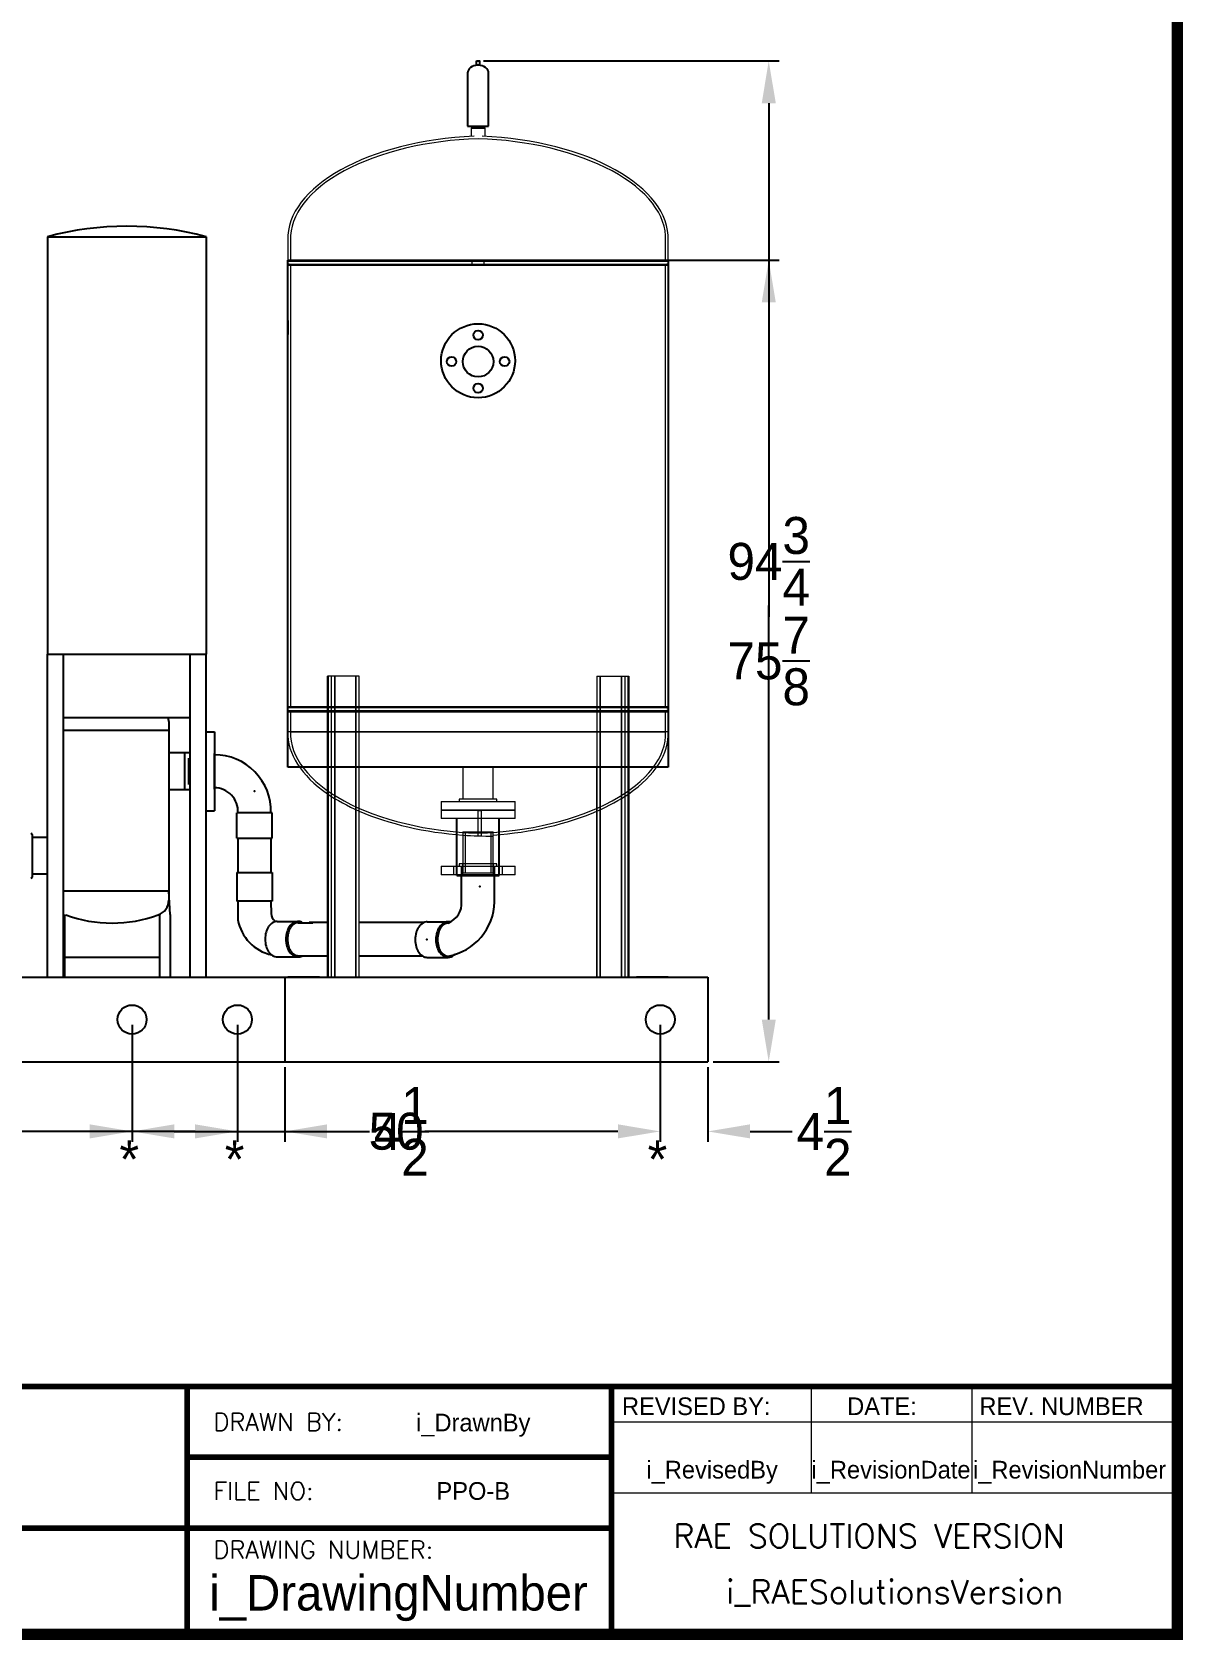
# Model space of a CAD drawing. Header units: inches. Extents: x 2163 to 2605, y 1222 to 1501.
# Drawn here: x 2491 to 2599.9, y 1228.3 to 1380.4 of the extents above; entities that cross this region are included whole.
import ezdxf
from ezdxf.enums import TextEntityAlignment as Align

# ---------------------------------------------------------------- set-up
doc = ezdxf.new("R2010")
doc.units = ezdxf.units.IN
doc.header["$MEASUREMENT"] = 0
doc.header["$PDSIZE"] = -1
for name, color, linetype in [('WATANK', 7, 'Continuous'), ('WCTANK', 7, 'Continuous'), ('WDPUMP', 7, 'Continuous'), ('WNOTANK', 7, 'Continuous'), ('WOTANK', 7, 'Continuous'), ('WSPUMP', 7, 'Continuous')]:
    doc.layers.add(name, color=color, linetype=linetype)
doc.styles.add('SIMPLEX', font='SIMPLEX')
doc.dimstyles.new('General Dimension', dxfattribs={"dimtxt": 3.5, "dimasz": 4, "dimexe": 1, "dimexo": 0.5, "dimgap": 0.09, "dimtad": 0, "dimtih": 1, "dimtoh": 1, "dimdec": 3, "dimzin": 0, "dimdsep": 46, "dimlunit": 5, "dimtxsty": 'Standard', "dimcen": 0.09, "dimadec": 0, "dimazin": 0, "dimtfac": 1, "dimtdec": 3, "dimtofl": 0, "dimtmove": 0, "dimatfit": 3, "dimfxl": 1, "dimtolj": 1, "dimtzin": 0, "dimarcsym": 0})

# ---------------------------------------------------------------- blocks, each defined once
blk = doc.blocks.new('*D46')
at = {"layer": 'Defpoints', "color": 0, "linetype": 'Continuous'}
for p in [(2456.23, 1286.96), (2510.41, 1286.96), (2510.41, 1276.37)]:
    blk.add_point(p, dxfattribs=at)
at = {"layer": 'WNOTANK', "color": 0, "linetype": 'Continuous', "lineweight": -2}
for p, q in [((2456.23, 1286.46), (2456.23, 1275.37)), ((2510.41, 1286.46), (2510.41, 1275.37)), ((2460.23, 1276.37), (2478.56, 1276.37)), ((2506.41, 1276.37), (2488.08, 1276.37))]:
    blk.add_line(p, q, dxfattribs=at)
at = {"layer": 'WNOTANK', "color": 0, "linetype": 'Continuous'}
for points in [[(2460.23, 1277.04), (2460.23, 1275.71), (2456.23, 1276.37)], [(2506.41, 1277.04), (2506.41, 1275.71), (2510.41, 1276.37)]]:
    blk.add_solid(points, dxfattribs=at)
at = {"layer": 'WNOTANK', "color": 0, "linetype": 'Continuous', "insert": (2483.32, 1276.37), "char_height": 3.5, "attachment_point": 5}
blk.add_mtext('\\A1;54{\\H1x;\\S1/4;}', dxfattribs=at)
blk = doc.blocks.new('*D47')
at = {"layer": 'Defpoints', "color": 0, "linetype": 'Continuous'}
for p in [(2510.41, 1286.96), (2514.91, 1282.96), (2514.91, 1276.37)]:
    blk.add_point(p, dxfattribs=at)
at = {"layer": 'WNOTANK', "color": 0, "linetype": 'Continuous', "lineweight": -2}
for p, q in [((2510.41, 1286.46), (2510.41, 1275.37)), ((2514.91, 1282.46), (2514.91, 1275.37)), ((2506.41, 1276.37), (2502.41, 1276.37)), ((2518.91, 1276.37), (2522.91, 1276.37))]:
    blk.add_line(p, q, dxfattribs=at)
at = {"layer": 'WNOTANK', "color": 0, "linetype": 'Continuous'}
for points in [[(2506.41, 1277.04), (2506.41, 1275.71), (2510.41, 1276.37)], [(2518.91, 1277.04), (2518.91, 1275.71), (2514.91, 1276.37)]]:
    blk.add_solid(points, dxfattribs=at)
at = {"layer": 'WNOTANK', "color": 0, "linetype": 'Continuous', "insert": (2525.92, 1276.37), "char_height": 3.5, "attachment_point": 5}
blk.add_mtext('\\A1;4{\\H1x;\\S1/2;}', dxfattribs=at)
blk = doc.blocks.new('*D50')
at = {"layer": 'Defpoints', "color": 0, "linetype": 'Continuous'}
for p in [(2452.04, 1286.96), (2500.44, 1286.96), (2500.44, 1276.37)]:
    blk.add_point(p, dxfattribs=at)
at = {"layer": 'WATANK', "color": 0, "linetype": 'Continuous', "lineweight": -2}
for p, q in [((2452.04, 1286.46), (2452.04, 1275.37)), ((2500.44, 1286.46), (2500.44, 1275.37)), ((2456.04, 1276.37), (2471.48, 1276.37)), ((2496.44, 1276.37), (2481, 1276.37))]:
    blk.add_line(p, q, dxfattribs=at)
at = {"layer": 'WATANK', "color": 0, "linetype": 'Continuous'}
for points in [[(2456.04, 1277.04), (2456.04, 1275.71), (2452.04, 1276.37)], [(2496.44, 1277.04), (2496.44, 1275.71), (2500.44, 1276.37)]]:
    blk.add_solid(points, dxfattribs=at)
at = {"layer": 'WATANK', "color": 0, "linetype": 'Continuous', "insert": (2476.24, 1276.37), "char_height": 3.5, "attachment_point": 5}
blk.add_mtext('\\A1;48{\\H1x;\\S3/8;}', dxfattribs=at)
blk = doc.blocks.new('*D51')
at = {"layer": 'Defpoints', "color": 0, "linetype": 'Continuous'}
for p in [(2500.44, 1286.96), (2550.44, 1286.96), (2550.44, 1276.37)]:
    blk.add_point(p, dxfattribs=at)
at = {"layer": 'WATANK', "color": 0, "linetype": 'Continuous', "lineweight": -2}
for p, q in [((2500.44, 1286.46), (2500.44, 1275.37)), ((2550.44, 1286.46), (2550.44, 1275.37)), ((2504.44, 1276.37), (2522.73, 1276.37)), ((2546.44, 1276.37), (2528.16, 1276.37))]:
    blk.add_line(p, q, dxfattribs=at)
at = {"layer": 'WATANK', "color": 0, "linetype": 'Continuous'}
for points in [[(2504.44, 1277.04), (2504.44, 1275.71), (2500.44, 1276.37)], [(2546.44, 1277.04), (2546.44, 1275.71), (2550.44, 1276.37)]]:
    blk.add_solid(points, dxfattribs=at)
at = {"layer": 'WATANK', "color": 0, "linetype": 'Continuous', "insert": (2525.44, 1276.37), "char_height": 3.5, "attachment_point": 5}
blk.add_mtext('\\A1;50', dxfattribs=at)
blk = doc.blocks.new('*D52')
at = {"layer": 'Defpoints', "color": 0, "linetype": 'Continuous'}
for p in [(2550.44, 1286.96), (2554.94, 1282.96), (2554.94, 1276.37)]:
    blk.add_point(p, dxfattribs=at)
at = {"layer": 'WATANK', "color": 0, "linetype": 'Continuous', "lineweight": -2}
for p, q in [((2550.44, 1286.46), (2550.44, 1275.37)), ((2554.94, 1282.46), (2554.94, 1275.37)), ((2546.44, 1276.37), (2542.44, 1276.37)), ((2558.94, 1276.37), (2562.94, 1276.37))]:
    blk.add_line(p, q, dxfattribs=at)
at = {"layer": 'WATANK', "color": 0, "linetype": 'Continuous'}
for points in [[(2546.44, 1277.04), (2546.44, 1275.71), (2550.44, 1276.37)], [(2558.94, 1277.04), (2558.94, 1275.71), (2554.94, 1276.37)]]:
    blk.add_solid(points, dxfattribs=at)
at = {"layer": 'WATANK', "color": 0, "linetype": 'Continuous', "insert": (2565.95, 1276.37), "char_height": 3.5, "attachment_point": 5}
blk.add_mtext('\\A1;4{\\H1x;\\S1/2;}', dxfattribs=at)
blk = doc.blocks.new('*D53')
at = {"layer": 'Defpoints', "color": 0}
for p in [(2533.2, 1377.68), (2554.94, 1282.96), (2560.71, 1282.96)]:
    blk.add_point(p, dxfattribs=at)
at = {"layer": 'WCTANK', "color": 0, "lineweight": -2}
for p, q in [((2533.7, 1377.68), (2561.71, 1377.68)), ((2560.71, 1373.68), (2560.71, 1334.49)), ((2560.71, 1286.96), (2560.71, 1326.15)), ((2555.44, 1282.96), (2561.71, 1282.96))]:
    blk.add_line(p, q, dxfattribs=at)
at = {"layer": 'WCTANK', "color": 0}
for points in [[(2560.05, 1373.68), (2561.38, 1373.68), (2560.71, 1377.68)], [(2560.05, 1286.96), (2561.38, 1286.96), (2560.71, 1282.96)]]:
    blk.add_solid(points, dxfattribs=at)
at = {"layer": 'WCTANK', "color": 0, "insert": (2560.71, 1330.32), "char_height": 3.5, "attachment_point": 5}
blk.add_mtext('\\A1;94{\\H1x;\\S3/4;}', dxfattribs=at)
blk = doc.blocks.new('*D54')
at = {"layer": 'Defpoints', "color": 0}
for p in [(2533.2, 1358.83), (2560.71, 1358.83), (2554.94, 1282.96)]:
    blk.add_point(p, dxfattribs=at)
at = {"layer": 'WOTANK', "color": 0, "lineweight": -2}
for p, q in [((2533.7, 1358.83), (2561.71, 1358.83)), ((2560.71, 1354.83), (2560.71, 1325.07)), ((2560.71, 1286.96), (2560.71, 1316.72)), ((2555.44, 1282.96), (2561.71, 1282.96))]:
    blk.add_line(p, q, dxfattribs=at)
at = {"layer": 'WOTANK', "color": 0}
for points in [[(2560.05, 1354.83), (2561.38, 1354.83), (2560.71, 1358.83)], [(2560.05, 1286.96), (2561.38, 1286.96), (2560.71, 1282.96)]]:
    blk.add_solid(points, dxfattribs=at)
at = {"layer": 'WOTANK', "color": 0, "insert": (2560.71, 1320.9), "char_height": 3.5, "attachment_point": 5}
blk.add_mtext('\\A1;75{\\H1x;\\S7/8;}', dxfattribs=at)

msp = doc.modelspace()

# ---------------------------------------------------------------- linework, layer by layer
at = {"color": 0, "linetype": 'Continuous'}
for p, q in [((2397.5399, 1290.9578), (2514.9149, 1290.9578)), ((2397.5399, 1290.9578), (2514.9149, 1290.9578)), ((2397.5399, 1282.9578), (2514.9149, 1282.9578)), ((2397.5399, 1282.9578), (2514.9149, 1282.9578))]:
    msp.add_line(p, q, dxfattribs=at)
at = {"color": 0, "linetype": 'Continuous', "lineweight": 20}
for p, q in [((2411.9125, 1252.2228), (2545.8156, 1252.2228)), ((2505.6447, 1252.2228), (2505.6447, 1238.8325)), ((2545.8156, 1252.2228), (2545.8156, 1228.7897)), ((2545.8156, 1252.2228), (2599.3769, 1252.2228)), ((2545.8156, 1252.2228), (2545.8156, 1248.8752)), ((2564.7143, 1252.2228), (2564.7143, 1242.18)), ((2579.9342, 1252.2228), (2579.9342, 1242.18)), ((2545.8156, 1248.8752), (2599.3769, 1248.8752)), ((2505.6447, 1245.5276), (2545.8156, 1245.5276)), ((2505.6447, 1238.8325), (2505.6447, 1245.5276)), ((2545.8156, 1242.18), (2599.3769, 1242.18)), ((2545.8156, 1238.8325), (2411.9125, 1238.8325)), ((2505.6447, 1238.8325), (2505.6447, 1228.7897))]:
    msp.add_line(p, q, dxfattribs=at)
for points, const_width in [([(2170.8869, 1228.7897), (2599.3769, 1228.7897), (2599.3769, 1496.596), (2170.8869, 1496.596), (2170.8869, 1228.7897)], 1.0712), ([(2599.3769, 1252.2228), (2278.0094, 1252.2228), (2278.0094, 1228.7897)], 0.5356), ([(2505.6447, 1252.2228), (2505.6447, 1228.7897)], 0.5356), ([(2545.8156, 1228.7897), (2545.8156, 1252.2228), (2599.3769, 1252.2228)], 0.5356), ([(2545.8156, 1245.5276), (2505.6447, 1245.5276), (2505.6447, 1228.7897)], 0.5356), ([(2545.8156, 1238.8325), (2411.9125, 1238.8325)], 0.5356)]:
    msp.add_lwpolyline(points, dxfattribs=dict(at, const_width=const_width))
msp.add_point((2545.8156, 1228.7897), dxfattribs=at)
at = {"layer": 'WATANK', "color": 0, "linetype": 'Continuous'}
for p, q in [((2510.3458, 1304.1317), (2510.3458, 1306.5356)), ((2513.7112, 1306.5356), (2510.3458, 1306.5356)), ((2510.3458, 1304.1317), (2510.3458, 1306.5356)), ((2513.7112, 1306.5356), (2510.3458, 1306.5356)), ((2513.7112, 1304.1317), (2513.7112, 1306.5356)), ((2513.7112, 1304.1317), (2513.7112, 1306.5356)), ((2510.3458, 1304.1317), (2513.7112, 1304.1317)), ((2510.3458, 1304.1317), (2513.7112, 1304.1317)), ((2510.4656, 1304.1317), (2510.4656, 1300.8812)), ((2510.4656, 1304.1317), (2510.4656, 1300.8812)), ((2513.5906, 1304.1317), (2513.5906, 1300.8812)), ((2513.5906, 1304.1317), (2513.5906, 1300.8812)), ((2510.3454, 1300.8812), (2513.7108, 1300.8812)), ((2510.3454, 1300.8812), (2510.3454, 1298.1496)), ((2510.3454, 1300.8812), (2513.7108, 1300.8812)), ((2510.3454, 1300.8812), (2510.3454, 1298.1496)), ((2513.7108, 1300.8812), (2513.7108, 1298.1496)), ((2513.7108, 1300.8812), (2513.7108, 1298.1496)), ((2531.6407, 1297.8075), (2531.6407, 1300.5828)), ((2531.6407, 1297.8075), (2531.6407, 1300.5828)), ((2534.7593, 1298.1101), (2534.7593, 1300.5828)), ((2534.7593, 1298.1101), (2534.7593, 1300.5828)), ((2513.7108, 1298.1496), (2510.3454, 1298.1496)), ((2513.7108, 1298.1496), (2510.3454, 1298.1496)), ((2510.4656, 1298.1496), (2510.4656, 1296.3902)), ((2513.5906, 1298.1496), (2510.4656, 1298.1496)), ((2513.5906, 1298.1496), (2510.4656, 1298.1496)), ((2510.4656, 1298.1496), (2510.4656, 1296.3902)), ((2513.5906, 1298.1496), (2510.4656, 1298.1496)), ((2513.5906, 1298.1496), (2510.4656, 1298.1496)), ((2513.5906, 1298.1496), (2513.615, 1296.947)), ((2513.5906, 1298.1496), (2513.615, 1296.947)), ((2514.1844, 1296.2466), (2516.1513, 1296.2466)), ((2514.1844, 1296.2466), (2516.1513, 1296.2466)), ((2516.1513, 1296.1264), (2517.5685, 1296.1264)), ((2516.1513, 1296.1264), (2517.5685, 1296.1264)), ((2517.2149, 1296.1639), (2518.9396, 1296.1639)), ((2517.2149, 1296.1639), (2518.9396, 1296.1639)), ((2521.9396, 1296.1639), (2528.1271, 1296.1639)), ((2521.9396, 1296.1639), (2528.1271, 1296.1639)), ((2528.386, 1296.2071), (2530.3529, 1296.2071)), ((2528.386, 1296.2071), (2530.3529, 1296.2071)), ((2514.1844, 1292.8812), (2516.1513, 1292.8812)), ((2514.1844, 1292.8812), (2516.1513, 1292.8812)), ((2516.1513, 1293.0014), (2518.9396, 1293.0014)), ((2516.1513, 1293.0014), (2518.9396, 1293.0014)), ((2521.9396, 1293.0014), (2527.9048, 1293.0014)), ((2521.9396, 1293.0014), (2527.9048, 1293.0014)), ((2528.386, 1292.8417), (2530.3529, 1292.8417)), ((2528.386, 1292.8417), (2530.3529, 1292.8417)), ((2514.9149, 1290.9578), (2554.9418, 1290.9578)), ((2514.9149, 1290.9578), (2554.9418, 1290.9578)), ((2554.9418, 1290.9578), (2554.9418, 1282.9578)), ((2554.9418, 1290.9578), (2554.9418, 1282.9578)), ((2514.9149, 1282.9578), (2554.9418, 1282.9578)), ((2514.9149, 1282.9578), (2554.9418, 1282.9578))]:
    msp.add_line(p, q, dxfattribs=at)
for points in [[(2514.1844, 1296.2466, 0.13736214), (2513.7705, 1296.1307, 0.10702004), (2513.3733, 1295.7537, 0.08095628), (2513.1299, 1295.2323, 0.06890561), (2513.0374, 1294.5639, 0.06890561), (2513.1299, 1293.8954, 0.08095628), (2513.3733, 1293.3741, 0.10702004), (2513.7705, 1292.9971, 0.13736214), (2514.1844, 1292.8812, 0.13736214)], [(2514.1844, 1296.2466, 0.13736214), (2513.7705, 1296.1307, 0.10702004), (2513.3733, 1295.7537, 0.08095628), (2513.1299, 1295.2323, 0.06890561), (2513.0374, 1294.5639, 0.06890561), (2513.1299, 1293.8954, 0.08095628), (2513.3733, 1293.3741, 0.10702004), (2513.7705, 1292.9971, 0.13736214), (2514.1844, 1292.8812, 0.13736214)], [(2516.5048, 1296.1639, 0.25685384), (2515.7374, 1296.1307, 0.10702004), (2515.3402, 1295.7537, 0.08095628), (2515.0968, 1295.2323, 0.06890561), (2515.0043, 1294.5639, 0.06890561), (2515.0968, 1293.8954, 0.08095628), (2515.3402, 1293.3741, 0.10702004), (2515.7374, 1292.9971, 0.25685384), (2516.5048, 1292.9639, 0.13736214)], [(2516.5048, 1296.1639, 0.25685384), (2515.7374, 1296.1307, 0.10702004), (2515.3402, 1295.7537, 0.08095628), (2515.0968, 1295.2323, 0.06890561), (2515.0043, 1294.5639, 0.06890561), (2515.0968, 1293.8954, 0.08095628), (2515.3402, 1293.3741, 0.10702004), (2515.7374, 1292.9971, 0.25685384), (2516.5048, 1292.9639, 0.13736214)], [(2516.1513, 1296.1264, 0.14542375), (2515.7977, 1296.0213, 0.10716955), (2515.4492, 1295.6687, 0.0773324), (2515.239, 1295.1876, 0.06443577), (2515.1583, 1294.5639, 0.06443577), (2515.239, 1293.9402, 0.0773324), (2515.4492, 1293.459, 0.10716955), (2515.7977, 1293.1065, 0.14542375), (2516.1513, 1293.0014, 0.14542375)], [(2516.1513, 1296.1264, 0.14542375), (2515.7977, 1296.0213, 0.10716955), (2515.4492, 1295.6687, 0.0773324), (2515.239, 1295.1876, 0.06443577), (2515.1583, 1294.5639, 0.06443577), (2515.239, 1293.9402, 0.0773324), (2515.4492, 1293.459, 0.10716955), (2515.7977, 1293.1065, 0.14542375), (2516.1513, 1293.0014, 0.14542375)], [(2528.386, 1296.2071, 0.13736214), (2527.9721, 1296.0912, 0.10702004), (2527.5749, 1295.7142, 0.08095628), (2527.3315, 1295.1929, 0.06890561), (2527.239, 1294.5244, 0.06890561), (2527.3315, 1293.856, 0.08095628), (2527.5749, 1293.3346, 0.10702004), (2527.9721, 1292.9576, 0.13736214), (2528.386, 1292.8417, 0.13736214)], [(2528.386, 1296.2071, 0.13736214), (2527.9721, 1296.0912, 0.10702004), (2527.5749, 1295.7142, 0.08095628), (2527.3315, 1295.1929, 0.06890561), (2527.239, 1294.5244, 0.06890561), (2527.3315, 1293.856, 0.08095628), (2527.5749, 1293.3346, 0.10702004), (2527.9721, 1292.9576, 0.13736214), (2528.386, 1292.8417, 0.13736214)], [(2530.5105, 1296.1913, 0.18847754), (2529.939, 1296.0912, 0.10702004), (2529.5418, 1295.7142, 0.08095628), (2529.2984, 1295.1929, 0.06890561), (2529.2059, 1294.5244, 0.06890561), (2529.2984, 1293.856, 0.08095628), (2529.5418, 1293.3346, 0.10702004), (2529.939, 1292.9576, 0.39098618), (2530.9987, 1293.1717, 0.13736214)], [(2530.5105, 1296.1913, 0.18847754), (2529.939, 1296.0912, 0.10702004), (2529.5418, 1295.7142, 0.08095628), (2529.2984, 1295.1929, 0.06890561), (2529.2059, 1294.5244, 0.06890561), (2529.2984, 1293.856, 0.08095628), (2529.5418, 1293.3346, 0.10702004), (2529.939, 1292.9576, 0.39098618), (2530.9987, 1293.1717, 0.13736214)], [(2530.3529, 1296.0869, 0.14542375), (2529.9993, 1295.9818, 0.10716955), (2529.6508, 1295.6293, 0.0773324), (2529.4406, 1295.1481, 0.06443577), (2529.3599, 1294.5244, 0.06443577), (2529.4406, 1293.9007, 0.0773324), (2529.6508, 1293.4196, 0.10716955), (2529.9993, 1293.067, 0.14542375), (2530.3529, 1292.9619, 0.14542375)], [(2530.3529, 1296.0869, 0.14542375), (2529.9993, 1295.9818, 0.10716955), (2529.6508, 1295.6293, 0.0773324), (2529.4406, 1295.1481, 0.06443577), (2529.3599, 1294.5244, 0.06443577), (2529.4406, 1293.9007, 0.0773324), (2529.6508, 1293.4196, 0.10716955), (2529.9993, 1293.067, 0.14542375), (2530.3529, 1292.9619, 0.14542375)]]:
    msp.add_lwpolyline(points, format="xyb", dxfattribs=at)
for centre, radius in [((2533.1968, 1349.3033), 3.5), ((2533.1968, 1349.3033), 3.5), ((2533.1968, 1351.737), 0.4457), ((2533.1968, 1351.737), 0.4457), ((2530.683, 1349.2233), 0.4457), ((2530.683, 1349.2233), 0.4457), ((2533.1968, 1349.2233), 1.4475), ((2533.1968, 1349.2233), 1.4475), ((2535.7105, 1349.2233), 0.4457), ((2535.7105, 1349.2233), 0.4457), ((2533.1968, 1346.7095), 0.4457), ((2533.1968, 1346.7095), 0.4457), ((2500.4418, 1286.9578), 1.375), ((2500.4418, 1286.9578), 1.375), ((2550.4418, 1286.9578), 1.375), ((2550.4418, 1286.9578), 1.375)]:
    msp.add_circle(centre, radius, dxfattribs=at)
for centre, radius, start, end in [((2508.2342, 1306.6548), 5.3581, 358.72526, 89.995716), ((2508.2342, 1306.6548), 5.3581, 358.72526, 89.995716), ((2508.2303, 1306.6508), 2.2387, 357.04941, 89.888305), ((2508.2303, 1306.6508), 2.2387, 357.04941, 89.888305), ((2529.6484, 1297.9505), 1.9923, 290.706305, 4.596702), ((2529.4133, 1298.226), 5.3473, 280.120234, 358.758564), ((2529.6484, 1297.9505), 1.9923, 290.706305, 4.596702), ((2529.4133, 1298.226), 5.3473, 280.120234, 358.758564), ((2514.5242, 1297.1092), 4.1218, 190.045375, 257.726477), ((2514.5242, 1297.1092), 4.1218, 190.045375, 257.726477), ((2514.4153, 1296.947), 0.8002, 176.139151, 237.252913), ((2514.4153, 1296.947), 0.8002, 176.139151, 237.252913)]:
    msp.add_arc(centre, radius, start, end, dxfattribs=at)
for p in [(2512.0281, 1308.56), (2512.0281, 1308.56), (2533.3699, 1299.5439), (2533.3699, 1299.5439), (2528.3382, 1294.5244), (2528.3382, 1294.5244)]:
    msp.add_point(p, dxfattribs=at)
at = {"layer": 'WCTANK', "color": 0, "linetype": 'Continuous'}
for p, q in [((2532.1968, 1376.5167), (2532.1968, 1371.5167)), ((2532.1968, 1376.5167), (2532.1968, 1371.5167)), ((2534.1968, 1371.5167), (2534.1968, 1376.5167)), ((2534.1968, 1371.5167), (2534.1968, 1376.5167)), ((2532.1968, 1371.5167), (2534.1968, 1371.5167)), ((2532.1968, 1371.5167), (2534.1968, 1371.5167)), ((2515.1968, 1353.114), (2515.1968, 1351.8015)), ((2515.1968, 1353.114), (2515.1968, 1351.8015)), ((2551.1968, 1350.6608), (2551.1968, 1347.7858)), ((2551.1968, 1350.6608), (2551.1968, 1347.7858))]:
    msp.add_line(p, q, dxfattribs=at)
at = {"layer": 'WCTANK', "color": 0, "linetype": 'Continuous', "lineweight": 15}
for p, q in [((2533.853, 1371.3167), (2532.5405, 1371.3167)), ((2532.5405, 1371.3167), (2533.853, 1371.3167)), ((2533.853, 1371.3167), (2532.5405, 1371.3167)), ((2532.5405, 1371.3167), (2533.853, 1371.3167)), ((2532.6406, 1371.4167), (2533.753, 1371.4167)), ((2532.6406, 1371.4167), (2533.753, 1371.4167)), ((2533.6749, 1371.5167), (2532.7187, 1371.5167)), ((2533.6749, 1371.5167), (2532.7187, 1371.5167)), ((2551.1968, 1358.8328), (2515.1968, 1358.8328)), ((2551.1968, 1358.8328), (2515.1968, 1358.8328)), ((2551.0718, 1358.7078), (2515.3218, 1358.7078)), ((2551.0718, 1358.7078), (2515.3218, 1358.7078)), ((2533.1968, 1358.3328), (2515.1968, 1358.3328)), ((2533.1968, 1358.3328), (2515.1968, 1358.3328)), ((2515.3218, 1358.4578), (2533.1968, 1358.4578)), ((2515.3218, 1358.4578), (2533.1968, 1358.4578)), ((2533.1968, 1358.4578), (2551.0718, 1358.4578)), ((2533.1968, 1358.4578), (2551.0718, 1358.4578)), ((2551.1968, 1358.3328), (2533.1968, 1358.3328)), ((2551.1968, 1358.3328), (2533.1968, 1358.3328)), ((2521.9396, 1319.4578), (2518.9396, 1319.4578)), ((2518.9396, 1307.4578), (2518.9396, 1319.4578)), ((2521.9396, 1319.4578), (2518.9396, 1319.4578)), ((2518.9396, 1307.4578), (2518.9396, 1319.4578)), ((2519.0021, 1290.9578), (2519.0021, 1319.4578)), ((2519.0021, 1319.4578), (2519.0021, 1290.9578)), ((2519.0021, 1290.9578), (2519.0021, 1319.4578)), ((2519.0021, 1319.4578), (2519.0021, 1290.9578)), ((2519.3146, 1290.9578), (2519.3146, 1319.4578)), ((2519.3146, 1290.9578), (2519.3146, 1319.4578)), ((2519.6271, 1290.9578), (2519.6271, 1319.4578)), ((2519.6271, 1319.4578), (2519.6271, 1290.9578)), ((2519.6271, 1290.9578), (2519.6271, 1319.4578)), ((2519.6271, 1319.4578), (2519.6271, 1290.9578)), ((2521.6271, 1290.9578), (2521.6271, 1319.4578)), ((2521.6271, 1319.4578), (2521.6271, 1290.9578)), ((2521.6271, 1290.9578), (2521.6271, 1319.4578)), ((2521.6271, 1319.4578), (2521.6271, 1290.9578)), ((2521.9396, 1306.9539), (2521.9396, 1319.4578)), ((2521.9396, 1306.9539), (2521.9396, 1319.4578)), ((2544.454, 1319.4578), (2544.454, 1290.9578)), ((2544.454, 1319.4578), (2547.454, 1319.4578)), ((2544.454, 1319.4578), (2544.454, 1290.9578)), ((2544.454, 1319.4578), (2547.454, 1319.4578)), ((2544.7665, 1290.9578), (2544.7665, 1319.4578)), ((2544.7665, 1319.4578), (2544.7665, 1290.9578)), ((2544.7665, 1290.9578), (2544.7665, 1319.4578)), ((2544.7665, 1319.4578), (2544.7665, 1290.9578)), ((2546.7665, 1290.9578), (2546.7665, 1319.4578)), ((2546.7665, 1319.4578), (2546.7665, 1290.9578)), ((2546.7665, 1290.9578), (2546.7665, 1319.4578)), ((2546.7665, 1319.4578), (2546.7665, 1290.9578)), ((2547.079, 1319.4578), (2547.079, 1290.9578)), ((2547.079, 1319.4578), (2547.079, 1290.9578)), ((2547.3915, 1290.9578), (2547.3915, 1319.4578)), ((2547.3915, 1319.4578), (2547.3915, 1290.9578)), ((2547.3915, 1290.9578), (2547.3915, 1319.4578)), ((2547.3915, 1319.4578), (2547.3915, 1290.9578)), ((2547.454, 1319.4578), (2547.454, 1290.9578)), ((2547.454, 1319.4578), (2547.454, 1290.9578)), ((2515.1968, 1316.5828), (2518.9396, 1316.5828)), ((2515.1968, 1316.5828), (2518.9396, 1316.5828)), ((2518.9396, 1316.4578), (2515.3218, 1316.4578)), ((2518.9396, 1316.4578), (2515.3218, 1316.4578)), ((2515.3218, 1316.2078), (2518.9396, 1316.2078)), ((2515.3218, 1316.2078), (2518.9396, 1316.2078)), ((2518.9396, 1316.5828), (2521.9396, 1316.5828)), ((2518.9396, 1316.5828), (2521.9396, 1316.5828)), ((2521.9396, 1316.4578), (2518.9396, 1316.4578)), ((2521.9396, 1316.4578), (2518.9396, 1316.4578)), ((2518.9396, 1316.2078), (2521.9396, 1316.2078)), ((2518.9396, 1316.2078), (2521.9396, 1316.2078)), ((2521.9396, 1316.5828), (2533.1968, 1316.5828)), ((2521.9396, 1316.5828), (2533.1968, 1316.5828)), ((2533.1968, 1316.4578), (2521.9396, 1316.4578)), ((2533.1968, 1316.4578), (2521.9396, 1316.4578)), ((2521.9396, 1316.2078), (2544.454, 1316.2078)), ((2521.9396, 1316.2078), (2544.454, 1316.2078)), ((2533.1968, 1316.5828), (2544.454, 1316.5828)), ((2533.1968, 1316.5828), (2544.454, 1316.5828)), ((2544.454, 1316.4578), (2533.1968, 1316.4578)), ((2544.454, 1316.4578), (2533.1968, 1316.4578)), ((2544.454, 1316.5828), (2547.454, 1316.5828)), ((2544.454, 1316.5828), (2547.454, 1316.5828)), ((2547.454, 1316.4578), (2544.454, 1316.4578)), ((2547.454, 1316.4578), (2544.454, 1316.4578)), ((2544.454, 1316.2078), (2547.454, 1316.2078)), ((2544.454, 1316.2078), (2547.454, 1316.2078)), ((2547.454, 1316.5828), (2551.1968, 1316.5828)), ((2547.454, 1316.5828), (2551.1968, 1316.5828)), ((2551.0718, 1316.4578), (2547.454, 1316.4578)), ((2551.0718, 1316.4578), (2547.454, 1316.4578)), ((2547.454, 1316.2078), (2551.0718, 1316.2078)), ((2547.454, 1316.2078), (2551.0718, 1316.2078)), ((2515.1968, 1316.0828), (2518.9396, 1316.0828)), ((2515.1968, 1316.0828), (2518.9396, 1316.0828)), ((2518.9396, 1316.0828), (2521.9396, 1316.0828)), ((2518.9396, 1316.0828), (2521.9396, 1316.0828)), ((2521.9396, 1316.0828), (2544.454, 1316.0828)), ((2521.9396, 1316.0828), (2544.454, 1316.0828)), ((2544.454, 1316.0828), (2547.454, 1316.0828)), ((2544.454, 1316.0828), (2547.454, 1316.0828)), ((2547.454, 1316.0828), (2551.1968, 1316.0828)), ((2547.454, 1316.0828), (2551.1968, 1316.0828)), ((2515.1968, 1314.2078), (2518.9396, 1314.2078)), ((2515.1968, 1314.2078), (2518.9396, 1314.2078)), ((2515.4468, 1314.2009), (2550.9468, 1314.2009)), ((2515.4468, 1314.2009), (2550.9468, 1314.2009)), ((2518.9396, 1314.2078), (2521.9396, 1314.2078)), ((2518.9396, 1314.2078), (2521.9396, 1314.2078)), ((2521.9396, 1314.2078), (2544.454, 1314.2078)), ((2521.9396, 1314.2078), (2544.454, 1314.2078)), ((2544.454, 1314.2078), (2547.454, 1314.2078)), ((2544.454, 1314.2078), (2547.454, 1314.2078)), ((2547.454, 1314.2078), (2551.1968, 1314.2078)), ((2547.454, 1314.2078), (2551.1968, 1314.2078)), ((2518.9396, 1290.9578), (2518.9396, 1308.3312)), ((2518.9396, 1290.9578), (2518.9396, 1308.3312)), ((2521.9396, 1290.9578), (2521.9396, 1306.6905)), ((2521.9396, 1290.9578), (2521.9396, 1306.6905)), ((2531.7593, 1304.7078), (2533.1968, 1304.7078)), ((2531.7593, 1304.7078), (2533.1968, 1304.7078)), ((2533.1968, 1304.7078), (2534.6343, 1304.7078)), ((2533.1968, 1304.7078), (2534.6343, 1304.7078)), ((2529.6968, 1301.4628), (2533.1968, 1301.4628)), ((2529.6968, 1301.4628), (2533.1968, 1301.4628)), ((2533.1968, 1301.7028), (2531.4168, 1301.7028)), ((2533.1968, 1301.7028), (2531.4168, 1301.7028)), ((2534.9768, 1301.7028), (2533.1968, 1301.7028)), ((2534.9768, 1301.7028), (2533.1968, 1301.7028)), ((2533.1968, 1301.4628), (2536.6968, 1301.4628)), ((2533.1968, 1301.4628), (2536.6968, 1301.4628)), ((2533.1968, 1300.6628), (2529.6968, 1300.6628)), ((2533.1968, 1300.6628), (2529.6968, 1300.6628)), ((2533.1968, 1300.5828), (2531.4168, 1300.5828)), ((2533.1968, 1300.5828), (2531.4168, 1300.5828)), ((2531.7593, 1300.8328), (2533.1968, 1300.8328)), ((2531.7593, 1300.8328), (2533.1968, 1300.8328)), ((2533.1968, 1300.8328), (2534.6343, 1300.8328)), ((2533.1968, 1300.8328), (2534.6343, 1300.8328)), ((2536.6968, 1300.6628), (2533.1968, 1300.6628)), ((2536.6968, 1300.6628), (2533.1968, 1300.6628)), ((2534.9768, 1300.5828), (2533.1968, 1300.5828)), ((2534.9768, 1300.5828), (2533.1968, 1300.5828)), ((2521.9396, 1290.9578), (2518.9396, 1290.9578)), ((2521.9396, 1290.9578), (2518.9396, 1290.9578)), ((2544.454, 1290.9578), (2547.454, 1290.9578)), ((2544.454, 1290.9578), (2547.454, 1290.9578))]:
    msp.add_line(p, q, dxfattribs=at)
at = {"layer": 'WCTANK', "color": 0, "linetype": 'Continuous', "lineweight": 0}
for p, q in [((2533.1968, 1304.3427), (2533.1968, 1306.7468)), ((2533.1968, 1306.7468), (2533.5101, 1306.7468)), ((2533.1968, 1304.3427), (2533.1968, 1306.7468)), ((2533.1968, 1306.7468), (2533.5101, 1306.7468)), ((2533.5101, 1304.3427), (2533.5101, 1306.7468)), ((2533.5101, 1304.3427), (2533.5101, 1306.7468)), ((2533.1968, 1304.3427), (2533.5101, 1304.3427)), ((2533.1968, 1304.3427), (2533.5101, 1304.3427))]:
    msp.add_line(p, q, dxfattribs=at)
at = {"layer": 'WCTANK', "color": 0, "linetype": 'Continuous'}
msp.add_lwpolyline([(2533.0526, 1377.6789), (2533.341, 1377.6789), (2533.341, 1377.2695), (2533.0526, 1377.2695)], close=True, dxfattribs=at)
msp.add_lwpolyline([(2533.0526, 1377.6789), (2533.341, 1377.6789), (2533.341, 1377.2695), (2533.0526, 1377.2695)], close=True, dxfattribs=at)
at = {"layer": 'WCTANK', "color": 0, "linetype": 'Continuous', "lineweight": 15, "flags": 128}
for points in [[(2532.7187, 1371.5167), (2532.6992, 1371.5147), (2532.6187, 1371.4968)], [(2532.7187, 1371.5167), (2532.6992, 1371.5147), (2532.6187, 1371.4968)], [(2533.7749, 1371.4968), (2533.6944, 1371.5147), (2533.6749, 1371.5167)], [(2533.7749, 1371.4968), (2533.6944, 1371.5147), (2533.6749, 1371.5167)]]:
    msp.add_lwpolyline(points, dxfattribs=at)
at = {"layer": 'WCTANK', "color": 0, "linetype": 'Continuous', "lineweight": 15}
for centre, start, end in [((2532.6405, 1371.3167), 90, 180), ((2532.6405, 1371.3167), 90, 180), ((2533.753, 1371.3167), 0, 90), ((2533.753, 1371.3167), 0, 90)]:
    msp.add_arc(centre, 0.1, start, end, dxfattribs=at)
at = {"layer": 'WCTANK', "color": 0, "linetype": 'Continuous'}
msp.add_ellipse((2533.1968, 1376.5167), major_axis=(1, 0), ratio=0.75283657, start_param=0, end_param=3.14159265, dxfattribs=at)
msp.add_ellipse((2533.1968, 1376.5167), major_axis=(1, 0), ratio=0.75283657, start_param=0, end_param=3.14159265, dxfattribs=at)
at = {"layer": 'WCTANK', "color": 0, "linetype": 'Continuous', "lineweight": 15}
for centre, major_axis, ratio, start_param, end_param in [((2533.1968, 1361.4479), (18, 0.7401), 0.50619842, 1.57081585, 3.14159265), ((2533.1968, 1361.4479), (18, 0.7401), 0.50619842, 1.57081585, 3.14159265), ((2533.1968, 1361.4479), (17.75, 0.7333), 0.49925428, 1.55017425, 3.14159265), ((2533.1968, 1361.4479), (17.75, 0.7333), 0.49925428, 1.55017425, 3.14159265), ((2533.1968, 1361.4479), (-17.75, 0.7333), 0.49925428, 3.14159265, 4.73301106), ((2533.1968, 1361.4479), (-17.75, 0.7333), 0.49925428, 3.14159265, 4.73301106), ((2533.1968, 1361.4479), (-18, 0.7401), 0.50619842, 3.14159265, 4.71236946), ((2533.1968, 1361.4479), (-18, 0.7401), 0.50619842, 3.14159265, 4.71236946), ((2533.1968, 1313.4677), (-18, 0.7401), 0.50619842, 0, 0.67770055), ((2533.1968, 1313.4677), (-18, 0.7401), 0.50619842, 0, 0.67770055), ((2533.1968, 1313.4677), (-17.75, 0.7333), 0.49925428, 0, 1.59141841), ((2533.1968, 1313.4677), (-17.75, 0.7333), 0.49925428, 0, 1.59141841), ((2533.1968, 1313.4677), (17.75, 0.7333), 0.49925428, 4.6917669, 6.28318531), ((2533.1968, 1313.4677), (17.75, 0.7333), 0.49925428, 4.6917669, 6.28318531), ((2533.1968, 1313.4677), (18, 0.7401), 0.50619842, -0.67770055, 0), ((2533.1968, 1313.4677), (18, 0.7401), 0.50619842, -0.67770055, 0), ((2533.1968, 1313.4677), (-18, 0.7401), 0.50619842, 0.67770055, 0.91613636), ((2533.1968, 1313.4677), (-18, 0.7401), 0.50619842, 0.67770055, 0.91613636), ((2533.1968, 1313.4677), (18, 0.7401), 0.50619842, -0.91613636, -0.67770055), ((2533.1968, 1313.4677), (18, 0.7401), 0.50619842, -0.91613636, -0.67770055), ((2533.1968, 1313.4677), (-18, 0.7401), 0.50619842, 0.91613636, 1.51167823), ((2533.1968, 1313.4677), (-18, 0.7401), 0.50619842, 0.91613636, 1.51167823), ((2533.1968, 1313.4677), (18, 0.7401), 0.50619842, -1.51167824, -0.91613636), ((2533.1968, 1313.4677), (18, 0.7401), 0.50619842, -1.51167824, -0.91613636), ((2533.1968, 1313.4677), (-18, 0.7401), 0.50619842, 1.51167824, 1.67231248), ((2533.1968, 1313.4677), (-18, 0.7401), 0.50619842, 1.51167824, 1.67231248)]:
    msp.add_ellipse(centre, major_axis=major_axis, ratio=ratio, start_param=start_param, end_param=end_param, dxfattribs=at)
for points in [[(2532.5405, 1371.3167), (2532.5405, 1370.5468)], [(2532.5405, 1371.3167), (2532.5405, 1370.5468)], [(2533.853, 1370.5468), (2533.853, 1371.3167)], [(2533.853, 1370.5468), (2533.853, 1371.3167)], [(2515.1968, 1360.7078), (2515.1968, 1358.8328)], [(2515.1968, 1360.7078), (2515.1968, 1358.8328)], [(2515.4468, 1360.7146), (2515.4468, 1358.7078)], [(2515.4468, 1360.7146), (2515.4468, 1358.7078)], [(2550.9468, 1358.7078), (2550.9468, 1360.7146)], [(2550.9468, 1358.7078), (2550.9468, 1360.7146)], [(2551.1968, 1358.8328), (2551.1968, 1360.7078)], [(2551.1968, 1358.8328), (2551.1968, 1360.7078)], [(2515.1968, 1358.8328), (2515.3218, 1358.7078)], [(2515.1968, 1358.8328), (2515.3218, 1358.7078)], [(2532.6168, 1358.7078), (2532.6168, 1358.4578)], [(2532.6168, 1358.7078), (2532.6168, 1358.4578)], [(2533.7768, 1358.4578), (2533.7768, 1358.7078)], [(2533.7768, 1358.4578), (2533.7768, 1358.7078)], [(2551.0718, 1358.7078), (2551.1968, 1358.8328)], [(2551.0718, 1358.7078), (2551.1968, 1358.8328)], [(2515.3218, 1358.4578), (2515.1968, 1358.3328)], [(2515.3218, 1358.4578), (2515.1968, 1358.3328)], [(2515.1968, 1358.3328), (2515.1968, 1353.114)], [(2515.1968, 1358.3328), (2515.1968, 1353.114)], [(2515.4468, 1358.4578), (2515.4468, 1316.4578)], [(2515.4468, 1358.4578), (2515.4468, 1316.4578)], [(2550.9468, 1316.4578), (2550.9468, 1358.4578)], [(2550.9468, 1316.4578), (2550.9468, 1358.4578)], [(2551.1968, 1358.3328), (2551.0718, 1358.4578)], [(2551.1968, 1358.3328), (2551.0718, 1358.4578)], [(2551.1968, 1350.6608), (2551.1968, 1358.3328)], [(2551.1968, 1350.6608), (2551.1968, 1358.3328)], [(2515.1968, 1351.8015), (2515.1968, 1316.5828)], [(2515.1968, 1351.8015), (2515.1968, 1316.5828)], [(2551.1968, 1316.5828), (2551.1968, 1347.7858)], [(2551.1968, 1316.5828), (2551.1968, 1347.7858)], [(2515.1968, 1316.5828), (2515.3218, 1316.4578)], [(2515.1968, 1316.5828), (2515.3218, 1316.4578)], [(2515.3218, 1316.2078), (2515.1968, 1316.0828)], [(2515.3218, 1316.2078), (2515.1968, 1316.0828)], [(2515.4468, 1316.2078), (2515.4468, 1314.2009)], [(2515.4468, 1316.2078), (2515.4468, 1314.2009)], [(2550.9468, 1314.2009), (2550.9468, 1316.2078)], [(2550.9468, 1314.2009), (2550.9468, 1316.2078)], [(2551.0718, 1316.4578), (2551.1968, 1316.5828)], [(2551.0718, 1316.4578), (2551.1968, 1316.5828)], [(2551.1968, 1316.0828), (2551.0718, 1316.2078)], [(2551.1968, 1316.0828), (2551.0718, 1316.2078)], [(2515.1968, 1316.0828), (2515.1968, 1314.2078)], [(2515.1968, 1316.0828), (2515.1968, 1314.2078)], [(2551.1968, 1314.2078), (2551.1968, 1316.0828)], [(2551.1968, 1314.2078), (2551.1968, 1316.0828)], [(2531.7593, 1304.7078), (2531.7593, 1304.4157)], [(2531.7593, 1304.7078), (2531.7593, 1304.4157)], [(2531.7593, 1304.4157), (2531.7593, 1301.7028)], [(2531.7593, 1304.4157), (2531.7593, 1301.7028)], [(2531.9623, 1304.7078), (2531.9623, 1300.8328)], [(2531.9623, 1304.7078), (2531.9623, 1300.8328)], [(2534.4313, 1300.8328), (2534.4313, 1304.7078)], [(2534.4313, 1300.8328), (2534.4313, 1304.7078)], [(2534.6343, 1304.4157), (2534.6343, 1304.7078)], [(2534.6343, 1304.4157), (2534.6343, 1304.7078)], [(2534.6343, 1301.7028), (2534.6343, 1304.4157)], [(2534.6343, 1301.7028), (2534.6343, 1304.4157)], [(2529.6968, 1301.4628), (2529.6968, 1300.6628)], [(2529.6968, 1301.4628), (2529.6968, 1300.6628)], [(2530.8772, 1301.4628), (2530.8772, 1300.6628)], [(2530.8772, 1301.4628), (2530.8772, 1300.6628)], [(2531.4168, 1301.7028), (2531.4168, 1301.4628)], [(2531.4168, 1301.7028), (2531.4168, 1301.4628)], [(2531.6272, 1300.6628), (2531.6272, 1301.4628)], [(2531.6272, 1300.6628), (2531.6272, 1301.4628)], [(2531.7268, 1301.7028), (2531.7268, 1300.5828)], [(2531.7268, 1301.7028), (2531.7268, 1300.5828)], [(2531.7593, 1301.7028), (2531.7593, 1300.8328)], [(2531.7593, 1301.7028), (2531.7593, 1300.8328)], [(2534.6343, 1300.8328), (2534.6343, 1301.7028)], [(2534.6343, 1300.8328), (2534.6343, 1301.7028)], [(2534.6668, 1300.5828), (2534.6668, 1301.7028)], [(2534.6668, 1300.5828), (2534.6668, 1301.7028)], [(2534.7663, 1301.4628), (2534.7663, 1300.6628)], [(2534.7663, 1301.4628), (2534.7663, 1300.6628)], [(2534.9768, 1301.4628), (2534.9768, 1301.7028)], [(2534.9768, 1301.4628), (2534.9768, 1301.7028)], [(2535.5163, 1300.6628), (2535.5163, 1301.4628)], [(2535.5163, 1300.6628), (2535.5163, 1301.4628)], [(2536.6968, 1300.6628), (2536.6968, 1301.4628)], [(2536.6968, 1300.6628), (2536.6968, 1301.4628)], [(2531.4168, 1300.6628), (2531.4168, 1300.5828)], [(2531.4168, 1300.6628), (2531.4168, 1300.5828)], [(2534.9768, 1300.5828), (2534.9768, 1300.6628)], [(2534.9768, 1300.5828), (2534.9768, 1300.6628)]]:
    msp.add_open_spline(points, degree=1, dxfattribs=at)
at = {"layer": 'WCTANK', "color": 0, "linetype": 'Continuous', "lineweight": 0}
msp.add_point((2533.1968, 1371.4167), dxfattribs=at)
msp.add_point((2533.1968, 1371.4167), dxfattribs=at)
at = {"layer": 'WDPUMP', "color": 0, "linetype": 'Continuous'}
for p, q in [((2492.4446, 1361.0404), (2507.4446, 1361.0404)), ((2492.4446, 1361.0404), (2492.4446, 1321.5404)), ((2507.4446, 1361.0404), (2507.4446, 1321.5404)), ((2492.4446, 1321.5404), (2507.4446, 1321.5404)), ((2492.4446, 1290.9578), (2492.4446, 1321.5404)), ((2493.9446, 1321.5404), (2505.9446, 1321.5404)), ((2493.9446, 1290.9578), (2493.9446, 1321.5404)), ((2505.9446, 1290.9578), (2505.9446, 1321.5404)), ((2507.4446, 1290.9578), (2507.4446, 1321.5404)), ((2493.9446, 1315.5404), (2505.9446, 1315.5404)), ((2503.9196, 1315.1494), (2503.9196, 1298.2661)), ((2503.9196, 1314.3062), (2493.9446, 1314.3062)), ((2507.4446, 1314.2012), (2508.2346, 1314.2012)), ((2508.2346, 1314.2012), (2508.2346, 1306.7012)), ((2505.9446, 1312.2012), (2503.9196, 1312.2012)), ((2505.4196, 1312.2012), (2505.4196, 1308.7012)), ((2505.7946, 1311.7012), (2505.7946, 1309.2012)), ((2508.2346, 1308.7637), (2508.2346, 1312.1387)), ((2508.2346, 1308.7685), (2508.2346, 1312.1339)), ((2505.9446, 1308.7012), (2503.9196, 1308.7012)), ((2507.4446, 1306.7012), (2508.2346, 1306.7012)), ((2490.9846, 1304.4562), (2490.9846, 1300.4462)), ((2492.4446, 1304.2012), (2490.9846, 1304.2012)), ((2492.4446, 1300.7012), (2490.9846, 1300.7012)), ((2503.9196, 1299.1093), (2493.9446, 1299.1093)), ((2500.6626, 1299.1093), (2496.3711, 1299.1093)), ((2504.0446, 1296.9025), (2503.9196, 1299.1093)), ((2494.0446, 1296.9025), (2494.0446, 1290.9578)), ((2503.0446, 1296.9025), (2503.0446, 1290.9578)), ((2504.0446, 1296.9025), (2504.0446, 1290.9578)), ((2503.0446, 1292.8262), (2494.0446, 1292.8262))]:
    msp.add_line(p, q, dxfattribs=at)
for centre, radius, start, end in [((2499.9446, 1333.4154), 28.625, 74.810713, 105.189287), ((2502.4196, 1315.1494), 1.5, 0, 15.109755), ((2502.4196, 1298.2661), 1.5, 289.740843, 0), ((2498.5446, 1309.0643), 12.9724, 250.259157, 289.740843)]:
    msp.add_arc(centre, radius, start, end, dxfattribs=at)
at = {"layer": 'WNOTANK', "color": 0, "linetype": 'Continuous'}
msp.add_line((2514.9149, 1290.9578), (2514.9149, 1282.9578), dxfattribs=at)
msp.add_line((2514.9149, 1290.9578), (2514.9149, 1282.9578), dxfattribs=at)
msp.add_circle((2510.4149, 1286.9578), 1.375, dxfattribs=at)
msp.add_circle((2510.4149, 1286.9578), 1.375, dxfattribs=at)
at = {"layer": 'WOTANK', "color": 0, "linetype": 'Continuous', "lineweight": 15}
for p, q in [((2551.1968, 1358.8328), (2515.1968, 1358.8328)), ((2551.1968, 1358.8328), (2515.1968, 1358.8328)), ((2518.9396, 1307.4578), (2518.9396, 1310.8328)), ((2518.9396, 1307.4578), (2518.9396, 1310.8328)), ((2521.9396, 1307.4578), (2521.9396, 1310.8328)), ((2521.9396, 1307.4578), (2521.9396, 1310.8328)), ((2531.7593, 1310.8328), (2533.1968, 1310.8328)), ((2531.7593, 1310.8328), (2533.1968, 1310.8328)), ((2533.1968, 1310.8328), (2534.6343, 1310.8328)), ((2533.1968, 1310.8328), (2534.6343, 1310.8328)), ((2544.454, 1307.4578), (2544.454, 1310.8328)), ((2544.454, 1307.4578), (2544.454, 1310.8328)), ((2547.454, 1307.4578), (2547.454, 1310.8328)), ((2547.454, 1307.4578), (2547.454, 1310.8328)), ((2518.9396, 1290.9578), (2518.9396, 1308.3312)), ((2518.9396, 1290.9578), (2518.9396, 1308.3312)), ((2521.9396, 1290.9578), (2521.9396, 1308.3312)), ((2521.9396, 1290.9578), (2521.9396, 1308.3312)), ((2529.6968, 1307.5878), (2533.1968, 1307.5878)), ((2529.6968, 1307.5878), (2533.1968, 1307.5878)), ((2533.1968, 1307.8278), (2531.4168, 1307.8278)), ((2533.1968, 1307.8278), (2531.4168, 1307.8278)), ((2534.9768, 1307.8278), (2533.1968, 1307.8278)), ((2534.9768, 1307.8278), (2533.1968, 1307.8278)), ((2533.1968, 1307.5878), (2536.6968, 1307.5878)), ((2533.1968, 1307.5878), (2536.6968, 1307.5878)), ((2544.454, 1290.9578), (2544.454, 1308.3312)), ((2544.454, 1290.9578), (2544.454, 1308.3312)), ((2547.454, 1290.9578), (2547.454, 1308.3312)), ((2547.454, 1290.9578), (2547.454, 1308.3312)), ((2533.1968, 1306.7878), (2529.6968, 1306.7878)), ((2529.6968, 1306.7878), (2533.1968, 1306.7878)), ((2533.1968, 1306.7878), (2529.6968, 1306.7878)), ((2529.6968, 1306.7878), (2533.1968, 1306.7878)), ((2533.1968, 1305.9878), (2529.6968, 1305.9878)), ((2533.1968, 1305.9878), (2529.6968, 1305.9878)), ((2536.6968, 1306.7878), (2533.1968, 1306.7878)), ((2533.1968, 1306.7878), (2536.6968, 1306.7878)), ((2536.6968, 1306.7878), (2533.1968, 1306.7878)), ((2533.1968, 1306.7878), (2536.6968, 1306.7878)), ((2536.6968, 1305.9878), (2533.1968, 1305.9878)), ((2536.6968, 1305.9878), (2533.1968, 1305.9878))]:
    msp.add_line(p, q, dxfattribs=at)
at = {"layer": 'WOTANK', "color": 0, "linetype": 'Continuous'}
for p, q in [((2515.1968, 1358.8328), (2551.1968, 1358.8328)), ((2515.1968, 1310.8328), (2515.1968, 1358.8328)), ((2515.1968, 1358.8328), (2551.1968, 1358.8328)), ((2515.1968, 1310.8328), (2515.1968, 1358.8328)), ((2551.1968, 1358.8328), (2551.1968, 1310.8328)), ((2551.1968, 1358.8328), (2551.1968, 1310.8328)), ((2551.1968, 1310.8328), (2515.1968, 1310.8328)), ((2551.1968, 1310.8328), (2515.1968, 1310.8328)), ((2531.1968, 1300.5828), (2531.1968, 1305.9878)), ((2531.1968, 1300.5828), (2531.1968, 1305.9878)), ((2535.1968, 1300.5828), (2535.1968, 1305.9878)), ((2535.1968, 1300.5828), (2535.1968, 1305.9878)), ((2531.1968, 1300.5828), (2535.1968, 1300.5828)), ((2531.1968, 1300.5828), (2535.1968, 1300.5828)), ((2518.1968, 1290.9578), (2515.1968, 1290.9578)), ((2518.1968, 1290.9578), (2515.1968, 1290.9578)), ((2551.1968, 1290.9578), (2548.1968, 1290.9578)), ((2551.1968, 1290.9578), (2548.1968, 1290.9578))]:
    msp.add_line(p, q, dxfattribs=at)
at = {"layer": 'WOTANK', "color": 0, "linetype": 'Continuous', "lineweight": 15}
for points in [[(2531.7593, 1310.8328), (2531.7593, 1310.5407)], [(2531.7593, 1310.8328), (2531.7593, 1310.5407)], [(2531.7593, 1310.5407), (2531.7593, 1307.8278)], [(2531.7593, 1310.5407), (2531.7593, 1307.8278)], [(2534.6343, 1310.5407), (2534.6343, 1310.8328)], [(2534.6343, 1310.5407), (2534.6343, 1310.8328)], [(2534.6343, 1307.8278), (2534.6343, 1310.5407)], [(2534.6343, 1307.8278), (2534.6343, 1310.5407)], [(2529.6968, 1307.5878), (2529.6968, 1306.7878)], [(2529.6968, 1307.5878), (2529.6968, 1306.7878)], [(2531.4168, 1307.8278), (2531.4168, 1307.5878)], [(2531.4168, 1307.8278), (2531.4168, 1307.5878)], [(2534.9768, 1307.5878), (2534.9768, 1307.8278)], [(2534.9768, 1307.5878), (2534.9768, 1307.8278)], [(2536.6968, 1306.7878), (2536.6968, 1307.5878)], [(2536.6968, 1306.7878), (2536.6968, 1307.5878)], [(2529.6968, 1306.7878), (2529.6968, 1305.9878)], [(2529.6968, 1306.7878), (2529.6968, 1305.9878)], [(2536.6968, 1305.9878), (2536.6968, 1306.7878)], [(2536.6968, 1305.9878), (2536.6968, 1306.7878)]]:
    msp.add_open_spline(points, degree=1, dxfattribs=at)
at = {"layer": 'WSPUMP', "color": 0, "linetype": 'Continuous'}
for p, q in [((2492.4446, 1361.0404), (2507.4446, 1361.0404)), ((2492.4446, 1361.0404), (2492.4446, 1321.5404)), ((2507.4446, 1361.0404), (2507.4446, 1321.5404)), ((2492.4446, 1321.5404), (2507.4446, 1321.5404)), ((2492.4446, 1290.9578), (2492.4446, 1321.5404)), ((2493.9446, 1321.5404), (2505.9446, 1321.5404)), ((2493.9446, 1290.9578), (2493.9446, 1321.5404)), ((2505.9446, 1290.9578), (2505.9446, 1321.5404)), ((2507.4446, 1290.9578), (2507.4446, 1321.5404)), ((2493.9446, 1315.5404), (2505.9446, 1315.5404)), ((2503.9196, 1315.1494), (2503.9196, 1298.2661)), ((2503.9196, 1314.3062), (2493.9446, 1314.3062)), ((2507.4446, 1314.2012), (2508.2346, 1314.2012)), ((2508.2346, 1314.2012), (2508.2346, 1306.7012)), ((2505.9446, 1312.2012), (2503.9196, 1312.2012)), ((2505.4196, 1312.2012), (2505.4196, 1308.7012)), ((2505.7946, 1311.7012), (2505.7946, 1309.2012)), ((2508.2346, 1308.7637), (2508.2346, 1312.1387)), ((2508.2346, 1308.7685), (2508.2346, 1312.1339)), ((2505.9446, 1308.7012), (2503.9196, 1308.7012)), ((2507.4446, 1306.7012), (2508.2346, 1306.7012)), ((2490.9846, 1304.4562), (2490.9846, 1300.4462)), ((2492.4446, 1304.2012), (2490.9846, 1304.2012)), ((2492.4446, 1300.7012), (2490.9846, 1300.7012)), ((2503.9196, 1299.1093), (2493.9446, 1299.1093)), ((2500.6626, 1299.1093), (2496.3711, 1299.1093)), ((2504.0446, 1296.9025), (2503.9196, 1299.1093)), ((2494.0446, 1296.9025), (2494.0446, 1290.9578)), ((2503.0446, 1296.9025), (2503.0446, 1290.9578)), ((2504.0446, 1296.9025), (2504.0446, 1290.9578)), ((2503.0446, 1292.8262), (2494.0446, 1292.8262))]:
    msp.add_line(p, q, dxfattribs=at)
for centre, radius, start, end in [((2499.9446, 1333.4154), 28.625, 74.810713, 105.189287), ((2502.4196, 1315.1494), 1.5, 0, 15.109755), ((2490.8646, 1304.4562), 0.12, 0, 90), ((2490.8646, 1300.4462), 0.12, 270, 0), ((2502.4196, 1298.2661), 1.5, 289.740843, 0), ((2498.5446, 1309.0643), 12.9724, 250.259157, 289.740843)]:
    msp.add_arc(centre, radius, start, end, dxfattribs=at)

# ---------------------------------------------------------------- texts
at = {"color": 0, "linetype": 'Continuous', "lineweight": 20}
for s, height, p in [('REVISED BY:', 1.673789, (2546.8203, 1249.5244)), ('DATE:', 1.67379, (2568.1349, 1249.5244)), ('REV. NUMBER', 1.673789, (2580.6517, 1249.5244))]:
    msp.add_text(s, height=height, dxfattribs=at).set_placement(p)
at = {"color": 0, "linetype": 'Continuous', "lineweight": 20, "style": 'SIMPLEX'}
for s, height, p in [('DRAWN BY:', 1.67379, (2508.1554, 1248.0383)), ('FILE NO:', 1.67379, (2508.1554, 1241.505)), ('RAE SOLUTIONS VERSION', 2.222792, (2551.6838, 1236.9678)), ('DRAWING NUMBER:', 1.673789, (2508.1554, 1235.9557))]:
    msp.add_text(s, height=height, dxfattribs=at).set_placement(p)
at = {"color": 0, "linetype": 'Continuous', "lineweight": 20}
for s, height, p in [('i_DrawnBy', 1.67379, (2532.7396, 1247.9832)), ('i_RevisedBy', 1.673789, (2555.3504, 1243.5227)), ('i_RevisionDate', 1.673789, (2572.2857, 1243.5227)), ('i_RevisionNumber', 1.673789, (2589.1885, 1243.5227)), ('PPO-B', 1.67379, (2532.7396, 1241.5073)), ('i_DrawingNumber', 3.347578, (2525.669, 1231.0295))]:
    msp.add_text(s, height=height, dxfattribs=at).set_placement(p, align=Align.CENTER)
at = {"color": 0, "linetype": 'Continuous', "lineweight": 20, "style": 'SIMPLEX'}
msp.add_text('i_RAESolutionsVersion', height=2.222792, dxfattribs=at).set_placement((2572.6515, 1231.6863), align=Align.CENTER)
at = {"layer": 'WATANK', "color": 0, "linetype": 'Continuous'}
for p in [(2499.2444, 1271.9475), (2549.2444, 1271.9475)]:
    msp.add_text('*', height=3.5821, dxfattribs=at).set_placement(p)
at = {"layer": 'WNOTANK', "color": 0, "linetype": 'Continuous'}
msp.add_text('*', height=3.5821, dxfattribs=at).set_placement((2509.2175, 1271.9475))

# ---------------------------------------------------------------- dimensions: what is measured, and where the dimension line sits
at = {"layer": 'WATANK', "color": 0, "linetype": 'Continuous'}
for base, p1, p2, picture, middle in [((2500.4418, 1276.3743), (2452.0399, 1286.9578), (2500.4418, 1286.9578), '*D50', (2476.2408, 1276.3743)), ((2550.4418, 1276.3743), (2500.4418, 1286.9578), (2550.4418, 1286.9578), '*D51', (2525.4418, 1276.3743)), ((2554.9418, 1276.3743), (2550.4418, 1286.9578), (2554.9418, 1282.9578), '*D52', (2565.9485, 1276.3743))]:
    dim = msp.add_linear_dim(base=base, p1=p1, p2=p2, dimstyle='General Dimension', dxfattribs=at)
    dim.commit()
    dim.dimension.update_dxf_attribs({"geometry": picture, "text_midpoint": middle})
at = {"layer": 'WCTANK', "color": 0}
dim = msp.add_linear_dim(base=(2560.7139, 1282.9578), p1=(2533.1968, 1377.6789), p2=(2554.9418, 1282.9578), angle=90, dimstyle='General Dimension', dxfattribs=at)
dim.commit()
dim.dimension.update_dxf_attribs({"geometry": '*D53', "text_midpoint": (2560.7139, 1330.3184)})
at = {"layer": 'WNOTANK', "color": 0, "linetype": 'Continuous'}
for base, p1, p2, picture, middle in [((2510.4149022727, 1276.3742523223), (2456.2274022727, 1286.95777993), (2510.4149022727, 1286.95777993), '*D46', (2483.3211522727, 1276.3742523223)), ((2514.9149, 1276.3743), (2510.4149, 1286.9578), (2514.9149, 1282.9578), '*D47', (2525.9216, 1276.3743))]:
    dim = msp.add_linear_dim(base=base, p1=p1, p2=p2, dimstyle='General Dimension', dxfattribs=at)
    dim.commit()
    dim.dimension.update_dxf_attribs({"geometry": picture, "text_midpoint": middle})
at = {"layer": 'WOTANK', "color": 0}
dim = msp.add_linear_dim(base=(2560.7139, 1358.8328), p1=(2554.9418, 1282.9578), p2=(2533.1968, 1358.8328), angle=90, dimstyle='General Dimension', dxfattribs=at)
dim.commit()
dim.dimension.update_dxf_attribs({"geometry": '*D54', "text_midpoint": (2560.7139, 1320.8953), "dimtype": 160})

doc.saveas('drawing.dxf')
